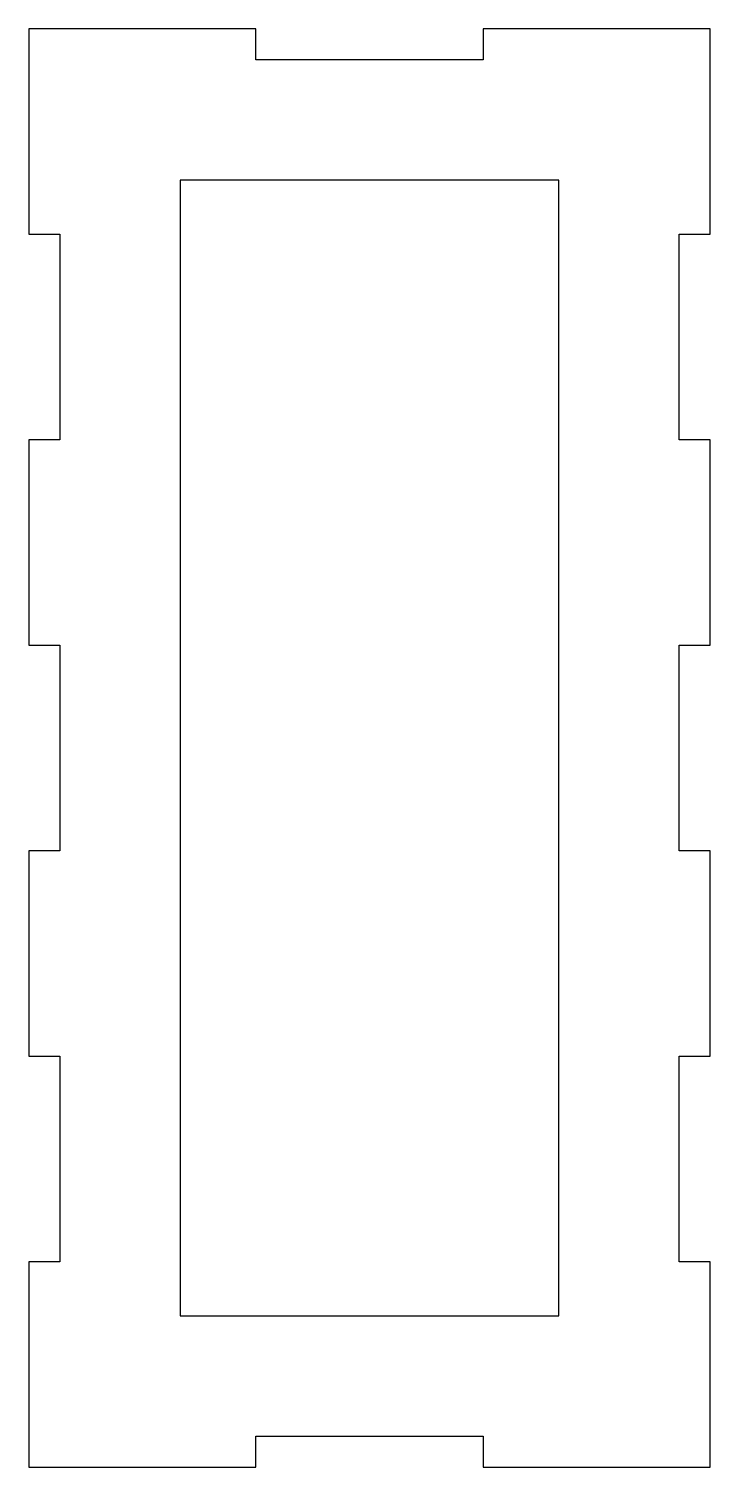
# Model space of a CAD drawing. Header units: millimetres. Extents: x -90 to 0, y -190 to 0.
import ezdxf

# ---------------------------------------------------------------- set-up
doc = ezdxf.new("R2010")
doc.units = ezdxf.units.MM
doc.layers.get('0').update_dxf_attribs({"linetype": 'CONTINUOUS'})

msp = doc.modelspace()

# ---------------------------------------------------------------- linework, layer by layer
for p, q in [((-60, 0), (-90, 0)), ((-90, 0), (-90, -27.14)), ((-60, -4.1), (-60, 0)), ((0, 0), (-30, 0)), ((-30, 0), (-30, -4.1)), ((0, -27.14), (0, 0)), ((-30, -4.1), (-60, -4.1)), ((-90, -27.14), (-85.9, -27.14)), ((-85.9, -27.14), (-85.9, -54.29)), ((-4.1, -54.29), (-4.1, -27.14)), ((-4.1, -27.14), (0, -27.14)), ((-85.9, -54.29), (-90, -54.29)), ((-90, -54.29), (-90, -81.43)), ((0, -54.29), (-4.1, -54.29)), ((0, -81.43), (0, -54.29)), ((-90, -81.43), (-85.9, -81.43)), ((-85.9, -81.43), (-85.9, -108.57)), ((-4.1, -108.57), (-4.1, -81.43)), ((-4.1, -81.43), (0, -81.43)), ((-85.9, -108.57), (-90, -108.57)), ((-90, -108.57), (-90, -135.71)), ((0, -108.57), (-4.1, -108.57)), ((0, -135.71), (0, -108.57)), ((-90, -135.71), (-85.9, -135.71)), ((-85.9, -135.71), (-85.9, -162.86)), ((-4.1, -162.86), (-4.1, -135.71)), ((-4.1, -135.71), (0, -135.71)), ((-85.9, -162.86), (-90, -162.86)), ((-90, -162.86), (-90, -190)), ((0, -162.86), (-4.1, -162.86)), ((0, -190), (0, -162.86)), ((-60, -190), (-60, -185.9)), ((-60, -185.9), (-30, -185.9)), ((-30, -185.9), (-30, -190)), ((-90, -190), (-60, -190)), ((-30, -190), (0, -190))]:
    msp.add_line(p, q)
msp.add_lwpolyline([(-20, -170), (-20, -20), (-70, -20), (-70, -170)], close=True)

doc.saveas('drawing.dxf')
